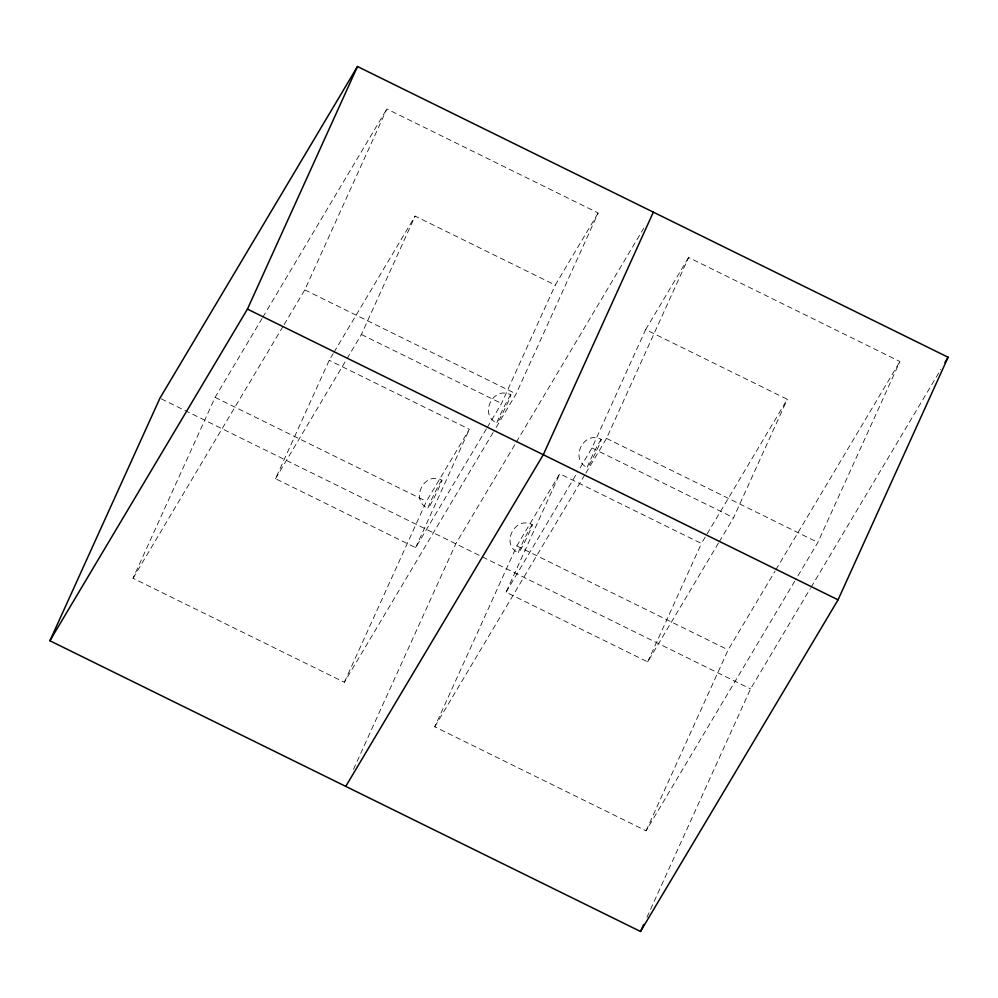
<?xml version="1.0" encoding="UTF-8"?>
<svg xmlns="http://www.w3.org/2000/svg" width="998" height="998" viewBox="0 0 998 998"><rect width="100%" height="100%" fill="white"/><g stroke="black" fill="none" stroke-linecap="round" stroke-linejoin="round"><path stroke-width="0.75" stroke-dasharray="4.99 3.74" d="M493.062 432.608L344.347 682.283L133.021 578.266L215.094 397.354L262.012 318.574M284.118 324.587L304.802 289.869L386.862 108.957L598.189 212.973L516.128 393.886L493.86 431.273M486.425 428.853L415.642 547.677L275.51 478.703L329.228 360.29L333.207 353.616M275.51 478.703L361.401 334.505L415.118 216.092L555.25 285.066L598.189 212.973M344.347 682.283L426.408 501.37L469.359 429.277L329.228 360.29M415.642 547.677L469.359 429.277M487.211 427.518L501.532 403.479L555.25 285.066M353.479 769.371L455.787 543.81L515.529 443.511M794.795 581.135L646.08 830.81L434.754 726.794L516.827 545.881L559.766 473.776L701.407 543.498L787.297 399.3L645.656 329.577L591.951 447.99L578.428 470.682M718.473 543.074L647.69 661.899L506.061 592.188L559.766 473.776M585.863 473.102L606.534 438.396L688.608 257.484L899.922 361.501L817.861 542.413L795.593 579.801M647.69 661.899L701.407 543.498M719.259 541.739L733.58 517.7L787.297 399.3M646.08 830.81L728.141 649.898L775.072 571.118M646.954 917.299L750.558 688.907L810.301 588.595M262.798 317.239L386.862 108.957M133.021 578.266L283.332 325.922M333.993 352.282L415.118 216.092M516.328 442.164L643.772 228.193M645.656 329.577L688.608 257.484M506.061 592.188L577.63 472.017M434.754 726.794L585.065 474.449M775.858 569.783L899.922 361.501M811.087 587.261L940.927 369.272M601.27 439.407A15.719 0.786 -63.8 0 0 590.342 460.003A15.719 0.786 -63.8 0 0 591.327 461.101A15.719 0.786 -63.8 0 0 601.27 439.407C583.705 430.051 569.184 459.317 587.36 467.6M532.321 524.723A15.719 0.786 -63.8 0 0 521.393 545.32A15.719 0.786 -63.8 0 0 522.378 546.417A15.719 0.786 -63.8 0 0 532.321 524.723C514.756 515.367 500.235 544.634 518.411 552.917M510.851 394.896A15.719 0.786 -63.8 0 0 499.948 415.455A15.719 0.786 -63.8 0 0 500.896 416.628A15.719 0.786 -63.8 0 0 510.851 394.896C493.199 385.278 478.504 414.906 496.942 423.102M441.914 480.213A15.719 0.786 -63.8 0 0 430.999 500.771A15.719 0.786 -63.8 0 0 431.947 501.944A15.719 0.786 -63.8 0 0 441.914 480.213C424.25 470.594 409.567 500.223 428.005 508.419M304.802 289.869L516.128 393.886M606.534 438.396L817.861 542.413M361.401 334.505L501.532 403.479M591.951 447.99L733.58 517.7M215.094 397.354L426.408 501.37M516.827 545.881L728.141 649.898M161.339 398.863L750.558 688.907"/><path stroke-width="1.5" d="M49.9 640.753L159.942 398.177L357.484 66.517L948.1 357.247L838.058 599.823L640.516 931.483L49.9 640.753L247.442 309.093L357.484 66.517M653.341 212.15L543.299 454.726L345.745 786.387M640.516 931.483L643.735 924.385M944.919 362.586L948.1 357.247M247.442 309.093L838.058 599.823"/></g></svg>
